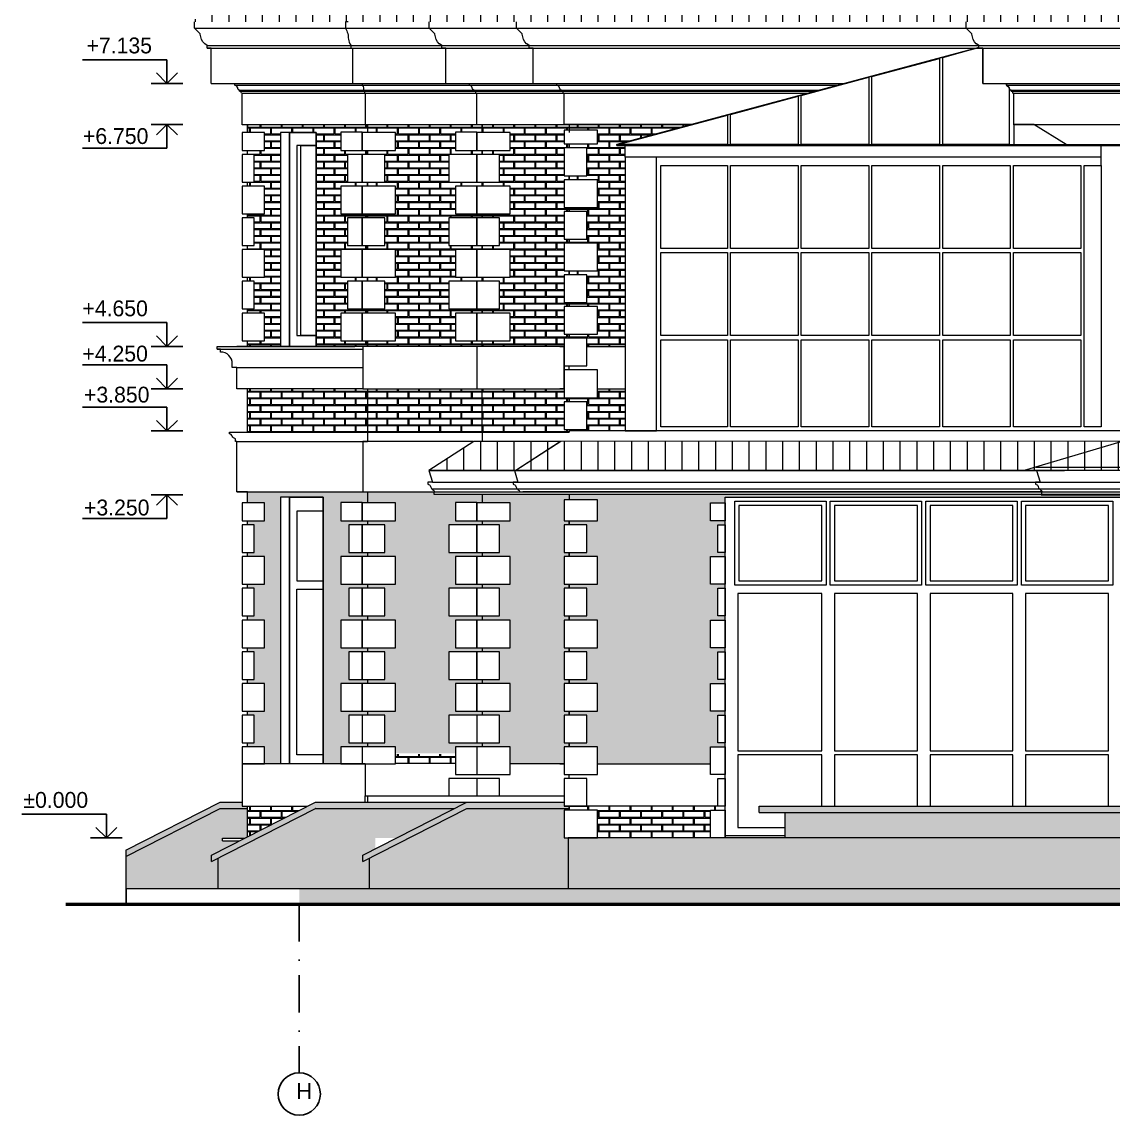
# Model space of a CAD drawing. Header units: millimetres. Extents: x 1177761 to 1329492, y 746793 to 827002.
# Drawn here: x 1300584 to 1310908, y 809106 to 819448 of the extents above; entities that cross this region are included whole.
import ezdxf

# ---------------------------------------------------------------- set-up
doc = ezdxf.new("R2010")
doc.units = ezdxf.units.MM
doc.linetypes.add('Tengelyvonal', pattern=[670.278, 352.778, -176.389, 0, -141.111])
for name, color, linetype in [('axis', 40, 'Continuous'), ('mark', 4, 'Continuous'), ('text', 7, 'Continuous')]:
    doc.layers.add(name, color=color, linetype=linetype)
doc.layers.add('wall', color=5, linetype='Continuous', lineweight=30)
doc.styles.add('GENERATED_STYLE_1', font='')
doc.styles.add('PStudio', font='pstudio.shx')
doc.styles.get('GENERATED_STYLE_1').set_extended_font_data('Arial Кириллический')
pattern_1 = [(0, (-298353.43, 1431884.34), (100, 64), [192.5, -7.5]), (0, (-298453.43, 1431891.84), (100, 64), [192.5, -7.5]), (90, (-298353.43, 1431884.34), (-100, 64), [-71.5, 56.5]), (90, (-298360.93, 1431884.34), (-100, 64), [-71.5, 56.5])]

# ---------------------------------------------------------------- blocks, each defined once
blk = doc.blocks.new('H LEVEL4')
at = {"color": 0, "linetype": 'ByBlock'}
for p, q in [((16, 4.5), (0, 4.5)), ((0, 0), (0, 4.5)), ((3, 0), (-3, 0)), ((-2, 2), (0, 0)), ((0, 0), (2, 2))]:
    blk.add_line(p, q, dxfattribs=at)
at = {"color": 0, "linetype": 'ByBlock', "style": 'PStudio'}
blk.add_attdef('OTM', (3.4, 5.7), '', height=2, dxfattribs=at)
blk = doc.blocks.new('H LEVEL2')
at = {"color": 0, "linetype": 'ByBlock'}
for p, q in [((3, 0), (-3, 0)), ((-2, -2), (0, 0)), ((0, 0), (2, -2)), ((0, 0), (0, -4.5)), ((16, -4.5), (0, -4.5))]:
    blk.add_line(p, q, dxfattribs=at)
at = {"color": 0, "linetype": 'ByBlock', "style": 'PStudio'}
blk.add_attdef('OTM', (3.4, -3.7), '', height=2, dxfattribs=at)

msp = doc.modelspace()

# ---------------------------------------------------------------- hatches: boundary and pattern name
at = {"layer": 'wall', "lineweight": 20, "ltscale": 50}
h = msp.add_hatch(dxfattribs=at)
h.set_pattern_fill('ANSI31', color=250, scale=50, angle=45, style=0)
h.paths.add_polyline_path([(1304433, 815203), (1304851, 815478), (1311000, 815481), (1311849, 815734), (1313950, 816132), (1316776, 816128), (1317304, 815978), (1317682, 815978), (1317682, 815871), (1317818, 815832), (1317997, 815832), (1317997, 815978), (1317998, 815978), (1319918, 815236), (1320004, 815203)])
h.paths.add_polyline_path([(1322480, 819448), (1319695, 822208), (1319528, 822780), (1315058, 822780), (1313815, 824023), (1310847, 824257), (1309649, 824151), (1309649, 823776), (1308566, 822693), (1308566, 824057), (1308170, 824022), (1307152, 823008), (1303665, 823008), (1303665, 821696), (1304958, 821696), (1302196, 819448)])
h.paths.add_polyline_path([(1313407, 821880), (1314007, 821880), (1314007, 820830), (1313407, 820830)], flags=16)
h.paths.add_polyline_path([(1312898, 820830), (1312298, 820830), (1312298, 821880), (1312898, 821880)], flags=16)
h.paths.add_polyline_path([(1318678, 821880), (1319278, 821880), (1319278, 820830), (1318678, 820830)], flags=16)
h.paths.add_polyline_path([(1318169, 820830), (1317569, 820830), (1317569, 821880), (1318169, 821880)], flags=16)
h.paths.add_polyline_path([(1305074, 821726), (1305084, 821726), (1305084, 821696), (1306744, 821696), (1305312, 820265), (1305289, 820265), (1305272, 820333), (1305220, 820357), (1305220, 820373), (1305200, 820373), (1305200, 820390), (1305359, 820390), (1305359, 821395), (1305272, 821465), (1305238, 821460), (1305209, 821494), (1305134, 821586), (1305074, 821626)], flags=16)
at = {"layer": 'wall', "lineweight": 20, "ltscale": 2}
h = msp.add_hatch(dxfattribs=at)
h.set_pattern_fill('AR18', color=251, scale=20, style=0)
h.set_pattern_definition(pattern_1)
h.paths.add_polyline_path([(1305713, 817355), (1305763, 817355), (1305763, 817393), (1305713, 817393), (1305713, 817655), (1305763, 817655), (1305763, 817693), (1305713, 817693), (1305713, 817955), (1305763, 817955), (1305763, 817993), (1305713, 817993), (1305713, 818255), (1305763, 818255), (1305763, 818293), (1305713, 818293), (1305713, 818424), (1305763, 818424), (1305763, 818478), (1304937, 818478), (1304937, 818403), (1305203, 818403), (1305203, 818232), (1304937, 818232), (1304937, 818194), (1305103, 818194), (1305103, 817932), (1304937, 817932), (1304937, 817894), (1305203, 817894), (1305203, 817632), (1304937, 817632), (1304937, 817594), (1305103, 817594), (1305103, 817332), (1304937, 817332), (1304937, 817294), (1305203, 817294), (1305203, 817032), (1304937, 817032), (1304937, 816994), (1305103, 816994), (1305103, 816732), (1304937, 816732), (1304937, 816694), (1305203, 816694), (1305203, 816432), (1304937, 816432), (1304937, 816378), (1305713, 816378), (1305713, 816455), (1305763, 816455), (1305763, 816493), (1305713, 816493), (1305713, 816755), (1305763, 816755), (1305763, 816793), (1305713, 816793), (1305713, 817055), (1305763, 817055), (1305763, 817093), (1305713, 817093)])
h.paths.add_polyline_path([(1304686, 817294), (1304887, 817294), (1304937, 817294), (1304937, 817332), (1304887, 817332), (1304623, 817332), (1304623, 817594), (1304887, 817594), (1304937, 817594), (1304937, 817632), (1304887, 817632), (1304686, 817632), (1304686, 817894), (1304887, 817894), (1304937, 817894), (1304937, 817932), (1304887, 817932), (1304623, 817932), (1304623, 818194), (1304887, 818194), (1304937, 818194), (1304937, 818232), (1304887, 818232), (1304686, 818232), (1304686, 818405), (1304887, 818405), (1304887, 818403), (1304937, 818403), (1304937, 818478), (1303853, 818478), (1303853, 818428), (1303853, 818403), (1304118, 818403), (1304118, 818232), (1303853, 818232), (1303853, 818194), (1304018, 818194), (1304018, 817932), (1303853, 817932), (1303853, 817894), (1304118, 817894), (1304118, 817632), (1303853, 817632), (1303853, 817594), (1304018, 817594), (1304018, 817332), (1303853, 817332), (1303853, 817294), (1304118, 817294), (1304118, 817032), (1303853, 817032), (1303853, 816994), (1304018, 816994), (1304018, 816732), (1303853, 816732), (1303853, 816694), (1304118, 816694), (1304118, 816432), (1303853, 816432), (1303853, 816378), (1304887, 816378), (1304937, 816378), (1304937, 816432), (1304887, 816432), (1304686, 816432), (1304686, 816694), (1304887, 816694), (1304937, 816694), (1304937, 816732), (1304887, 816732), (1304623, 816732), (1304623, 816994), (1304887, 816994), (1304937, 816994), (1304937, 817032), (1304887, 817032), (1304686, 817032)])
h.paths.add_polyline_path([(1303602, 817294), (1303803, 817294), (1303853, 817294), (1303853, 817332), (1303803, 817332), (1303665, 817332), (1303665, 817594), (1303803, 817594), (1303853, 817594), (1303853, 817632), (1303803, 817632), (1303602, 817632), (1303602, 817894), (1303803, 817894), (1303853, 817894), (1303853, 817932), (1303803, 817932), (1303665, 817932), (1303665, 818194), (1303803, 818194), (1303853, 818194), (1303853, 818232), (1303803, 818232), (1303602, 818232), (1303602, 818405), (1303803, 818405), (1303803, 818403), (1303853, 818403), (1303853, 818478), (1303832, 818478), (1302718, 818478), (1302718, 818403), (1302881, 818403), (1302881, 818232), (1302718, 818232), (1302718, 818194), (1302781, 818194), (1302781, 817932), (1302718, 817932), (1302718, 817894), (1302881, 817894), (1302881, 817632), (1302718, 817632), (1302718, 817594), (1302781, 817594), (1302781, 817332), (1302718, 817332), (1302718, 817294), (1302881, 817294), (1302881, 817032), (1302718, 817032), (1302718, 816994), (1302781, 816994), (1302781, 816732), (1302718, 816732), (1302718, 816694), (1302881, 816694), (1302881, 816432), (1302718, 816432), (1302718, 816378), (1303032, 816378), (1303032, 818403), (1303369, 818403), (1303369, 816378), (1303734, 816378), (1303811, 816378), (1303853, 816378), (1303853, 816432), (1303803, 816432), (1303602, 816432), (1303602, 816694), (1303803, 816694), (1303853, 816694), (1303853, 816732), (1303803, 816732), (1303665, 816732), (1303665, 816994), (1303803, 816994), (1303853, 816994), (1303853, 817032), (1303803, 817032), (1303602, 817032)])
h.paths.add_polyline_path([(1303853, 815978), (1303811, 815978), (1302718, 815978), (1302718, 815568), (1303853, 815568), (1303853, 815578)])
h.paths.add_polyline_path([(1304937, 815978), (1304887, 815978), (1303853, 815978), (1303853, 815578), (1303853, 815568), (1304937, 815568), (1304937, 815578)])
h = msp.add_hatch(dxfattribs=at)
h.set_pattern_fill('AR18', color=251, scale=20, style=0)
h.set_pattern_definition(pattern_1)
h.paths.add_polyline_path([(1306290, 818169), (1306290, 818279), (1306213, 818279), (1306213, 818288), (1306213, 818288), (1306921, 818478), (1305763, 818478), (1305763, 818424), (1306029, 818424), (1306029, 818293), (1305763, 818293), (1305763, 818255), (1305929, 818255), (1305929, 817993), (1305763, 817993), (1305763, 817955), (1306029, 817955), (1306029, 817693), (1305763, 817693), (1305763, 817655), (1305929, 817655), (1305929, 817393), (1305763, 817393), (1305763, 817355), (1306029, 817355), (1306029, 817093), (1305763, 817093), (1305763, 817055), (1305929, 817055), (1305929, 816793), (1305763, 816793), (1305763, 816755), (1306029, 816755), (1306029, 816493), (1305763, 816493), (1305763, 816455), (1305929, 816455), (1305929, 816378), (1306290, 816378)])
h = msp.add_hatch(dxfattribs=at)
h.set_pattern_fill('AR18', color=251, scale=20, style=0)
h.set_pattern_definition(pattern_1)
h.paths.add_polyline_path([(1305713, 815978), (1305713, 815978), (1305674, 815978), (1304937, 815978), (1304937, 815578), (1304937, 815568), (1305763, 815568), (1305763, 815593), (1305713, 815593), (1305713, 815855), (1305763, 815855), (1305763, 815893), (1305713, 815893)])
h = msp.add_hatch(dxfattribs=at)
h.set_pattern_fill('AR18', color=251, scale=20, style=0)
h.set_pattern_definition(pattern_1)
h.paths.add_polyline_path([(1306290, 815978), (1306029, 815978), (1306029, 815893), (1305763, 815893), (1305763, 815855), (1305929, 815855), (1305929, 815593), (1305763, 815593), (1305763, 815578), (1306290, 815578)])
h = msp.add_hatch(dxfattribs=at)
h.set_pattern_fill('AR18', color=251, scale=20, style=0)
h.set_pattern_definition(pattern_1)
h.paths.add_polyline_path([(1304686, 813190), (1304887, 813190), (1304937, 813190), (1304937, 813228), (1304887, 813228), (1304623, 813228), (1304623, 813490), (1304887, 813490), (1304937, 813490), (1304937, 813528), (1304887, 813528), (1304686, 813528), (1304686, 813790), (1304887, 813790), (1304937, 813790), (1304937, 813828), (1304887, 813828), (1304623, 813828), (1304623, 814090), (1304887, 814090), (1304937, 814090), (1304937, 814128), (1304887, 814128), (1304686, 814128), (1304686, 814390), (1304887, 814390), (1304937, 814390), (1304937, 814428), (1304887, 814428), (1304623, 814428), (1304623, 814690), (1304887, 814690), (1304937, 814690), (1304937, 814728), (1304887, 814728), (1304686, 814728), (1304686, 814901), (1304887, 814901), (1304887, 814899), (1304937, 814899), (1304937, 814978), (1304486, 814978), (1304486, 815003), (1303853, 815003), (1303853, 814899), (1304118, 814899), (1304118, 814728), (1303853, 814728), (1303853, 814690), (1304018, 814690), (1304018, 814428), (1303853, 814428), (1303853, 814390), (1304118, 814390), (1304118, 814128), (1303853, 814128), (1303853, 814090), (1304018, 814090), (1304018, 813828), (1303853, 813828), (1303853, 813790), (1304118, 813790), (1304118, 813528), (1303853, 813528), (1303853, 813490), (1304018, 813490), (1304018, 813228), (1303853, 813228), (1303853, 813190), (1304118, 813190), (1304118, 812928), (1303853, 812928), (1303853, 812890), (1304018, 812890), (1304018, 812628), (1303853, 812628), (1303853, 812590), (1304118, 812590), (1304118, 812528), (1304686, 812528), (1304686, 812590), (1304887, 812590), (1304937, 812590), (1304937, 812628), (1304887, 812628), (1304623, 812628), (1304623, 812890), (1304887, 812890), (1304937, 812890), (1304937, 812928), (1304887, 812928), (1304686, 812928)])
h.paths.add_polyline_path([(1303032, 814953), (1303435, 814953), (1303435, 812428), (1303602, 812428), (1303602, 812590), (1303803, 812590), (1303853, 812590), (1303853, 812628), (1303803, 812628), (1303677, 812628), (1303677, 812890), (1303803, 812890), (1303853, 812890), (1303853, 812928), (1303803, 812928), (1303602, 812928), (1303602, 813190), (1303803, 813190), (1303853, 813190), (1303853, 813228), (1303803, 813228), (1303677, 813228), (1303677, 813490), (1303803, 813490), (1303853, 813490), (1303853, 813528), (1303803, 813528), (1303602, 813528), (1303602, 813790), (1303803, 813790), (1303853, 813790), (1303853, 813828), (1303803, 813828), (1303677, 813828), (1303677, 814090), (1303803, 814090), (1303853, 814090), (1303853, 814128), (1303803, 814128), (1303602, 814128), (1303602, 814390), (1303803, 814390), (1303853, 814390), (1303853, 814428), (1303803, 814428), (1303677, 814428), (1303677, 814690), (1303803, 814690), (1303853, 814690), (1303853, 814728), (1303803, 814728), (1303602, 814728), (1303602, 814901), (1303803, 814901), (1303803, 814899), (1303853, 814899), (1303853, 815003), (1303811, 815003), (1302718, 815003), (1302718, 814928), (1302718, 814899), (1302881, 814899), (1302881, 814728), (1302718, 814728), (1302718, 814690), (1302781, 814690), (1302781, 814428), (1302718, 814428), (1302718, 814390), (1302881, 814390), (1302881, 814128), (1302718, 814128), (1302718, 814090), (1302781, 814090), (1302781, 813828), (1302718, 813828), (1302718, 813790), (1302881, 813790), (1302881, 813528), (1302718, 813528), (1302718, 813490), (1302781, 813490), (1302781, 813228), (1302718, 813228), (1302718, 813190), (1302881, 813190), (1302881, 812928), (1302718, 812928), (1302718, 812890), (1302781, 812890), (1302781, 812628), (1302718, 812628), (1302718, 812590), (1302881, 812590), (1302881, 812428), (1303032, 812428)])
h.paths.add_polyline_path([(1305713, 813490), (1305763, 813490), (1305763, 813528), (1305713, 813528), (1305713, 813790), (1305763, 813790), (1305763, 813828), (1305713, 813828), (1305713, 814090), (1305763, 814090), (1305763, 814128), (1305713, 814128), (1305713, 814390), (1305763, 814390), (1305763, 814428), (1305713, 814428), (1305713, 814690), (1305763, 814690), (1305763, 814728), (1305713, 814728), (1305713, 814927), (1305763, 814927), (1305763, 814978), (1304937, 814978), (1304937, 814899), (1305203, 814899), (1305203, 814728), (1304937, 814728), (1304937, 814690), (1305103, 814690), (1305103, 814428), (1304937, 814428), (1304937, 814390), (1305203, 814390), (1305203, 814128), (1304937, 814128), (1304937, 814090), (1305103, 814090), (1305103, 813828), (1304937, 813828), (1304937, 813790), (1305203, 813790), (1305203, 813528), (1304937, 813528), (1304937, 813490), (1305103, 813490), (1305103, 813228), (1304937, 813228), (1304937, 813190), (1305203, 813190), (1305203, 812928), (1304937, 812928), (1304937, 812890), (1305103, 812890), (1305103, 812628), (1304937, 812628), (1304937, 812590), (1305203, 812590), (1305203, 812428), (1305713, 812428), (1305713, 812590), (1305763, 812590), (1305763, 812628), (1305713, 812628), (1305713, 812890), (1305763, 812890), (1305763, 812928), (1305713, 812928), (1305713, 813190), (1305763, 813190), (1305763, 813228), (1305713, 813228)])
h.paths.add_polyline_path([(1307168, 813490), (1307238, 813490), (1307238, 813528), (1307098, 813528), (1307098, 813790), (1307238, 813790), (1307238, 813828), (1307168, 813828), (1307168, 814090), (1307238, 814090), (1307238, 814128), (1307098, 814128), (1307098, 814390), (1307238, 814390), (1307238, 814428), (1307168, 814428), (1307168, 814690), (1307238, 814690), (1307238, 814728), (1307098, 814728), (1307098, 814899), (1307238, 814899), (1307238, 814953), (1313158, 814953), (1313158, 814975), (1313067, 814975), (1313067, 814978), (1310234, 814978), (1305763, 814978), (1305763, 814927), (1306029, 814927), (1306029, 814728), (1305763, 814728), (1305763, 814690), (1305929, 814690), (1305929, 814428), (1305763, 814428), (1305763, 814390), (1306029, 814390), (1306029, 814128), (1305763, 814128), (1305763, 814090), (1305929, 814090), (1305929, 813828), (1305763, 813828), (1305763, 813790), (1306029, 813790), (1306029, 813528), (1305763, 813528), (1305763, 813490), (1305929, 813490), (1305929, 813228), (1305763, 813228), (1305763, 813190), (1306029, 813190), (1306029, 812928), (1305763, 812928), (1305763, 812890), (1305929, 812890), (1305929, 812628), (1305763, 812628), (1305763, 812590), (1306029, 812590), (1306029, 812428), (1307098, 812428), (1307098, 812590), (1307238, 812590), (1307238, 812628), (1307168, 812628), (1307168, 812890), (1307238, 812890), (1307238, 812928), (1307098, 812928), (1307098, 813190), (1307238, 813190), (1307238, 813228), (1307168, 813228)])
h = msp.add_hatch(dxfattribs=at)
h.set_pattern_fill('AR18', color=251, scale=20, style=0)
h.set_pattern_definition(pattern_1)
h.paths.add_polyline_path([(1304686, 812522), (1304118, 812522), (1304118, 812431), (1304686, 812431)])
at = {"layer": 'wall', "lineweight": 20, "ltscale": 50}
h = msp.add_hatch(dxfattribs=at)
h.set_pattern_fill('AR-SAND', color=250, scale=5, style=0)
h.paths.add_polyline_path([(1312628, 811728), (1309928, 811728), (1309928, 811250), (1312628, 811250)])
h.paths.add_polyline_path([(1312628, 811250), (1309928, 811250), (1309928, 811100), (1312628, 811100)])
h.paths.add_polyline_path([(1309928, 811250), (1306228, 811250), (1306228, 811100), (1309928, 811100)])
h.paths.add_polyline_path([(1309928, 811728), (1306228, 811728), (1306228, 811250), (1309928, 811250)])
h.paths.add_polyline_path([(1306228, 811728), (1305753, 811728), (1305753, 811250), (1306228, 811250)])
h.paths.add_polyline_path([(1306228, 811250), (1305428, 811250), (1305428, 811100), (1306228, 811100)])
h.paths.add_polyline_path([(1305753, 811728), (1305428, 811728), (1305428, 811250), (1305753, 811250)])
h.paths.add_polyline_path([(1305713, 811990), (1305763, 811990), (1305763, 812008), (1305428, 812008), (1305428, 811728), (1305713, 811728)])
h.paths.add_polyline_path([(1305428, 812008), (1304792, 812008), (1304243, 811728), (1305428, 811728)])
h.paths.add_polyline_path([(1305428, 811728), (1304243, 811728), (1303928, 811567), (1303928, 811250), (1305428, 811250)])
h.paths.add_polyline_path([(1305428, 811250), (1303928, 811250), (1303928, 811100), (1305428, 811100)])
h.paths.add_polyline_path([(1303928, 811250), (1303208, 811250), (1303208, 811100), (1303928, 811100)])
h.paths.add_polyline_path([(1303870, 811538), (1303810, 811507), (1303810, 811567), (1303928, 811627), (1303928, 811728), (1303208, 811728), (1303208, 811250), (1303870, 811250)])
h.paths.add_polyline_path([(1303928, 811567), (1303870, 811538), (1303870, 811250), (1303928, 811250)], flags=17)
h.paths.add_polyline_path([(1304243, 811728), (1304125, 811728), (1303928, 811627), (1303928, 811567)])
h.paths.add_polyline_path([(1303928, 811627), (1303810, 811567), (1303810, 811507), (1303928, 811567)], flags=17)
h.paths.add_polyline_path([(1304792, 812008), (1305763, 812008), (1305763, 812028), (1305713, 812028), (1305713, 812068), (1304792, 812068), (1304125, 811728), (1304243, 811728)])
h.paths.add_polyline_path([(1304675, 812008), (1303928, 812008), (1303928, 811728), (1304125, 811728)])
h.paths.add_polyline_path([(1304792, 812068), (1303360, 812068), (1303208, 811990), (1303208, 811930), (1303360, 812008), (1304675, 812008)])
h.paths.add_polyline_path([(1303928, 812008), (1303360, 812008), (1303208, 811930), (1303208, 811728), (1303928, 811728)])
h.paths.add_polyline_path([(1303208, 811930), (1302811, 811728), (1303208, 811728)], flags=17)
h.paths.add_polyline_path([(1303208, 811930), (1303208, 811990), (1302693, 811728), (1302811, 811728)])
h.paths.add_polyline_path([(1303208, 811728), (1302811, 811728), (1302438, 811538), (1302438, 811250), (1303208, 811250)])
h.paths.add_polyline_path([(1302811, 811728), (1302693, 811728), (1302378, 811567), (1302378, 811507)])
h.paths.add_polyline_path([(1302718, 812008), (1302459, 812008), (1301910, 811728), (1302693, 811728), (1302718, 811740)], flags=16)
h.paths.add_polyline_path([(1302378, 811567), (1302643, 811702), (1302483, 811702), (1302483, 811728), (1301910, 811728), (1301569, 811554), (1301569, 811250), (1301575, 811250), (1302438, 811250), (1302438, 811538), (1302378, 811507)])
h.paths.add_polyline_path([(1301910, 811728), (1301792, 811728), (1301569, 811614), (1301569, 811554)], flags=17)
h.paths.add_polyline_path([(1302459, 812008), (1302718, 812008), (1302718, 812028), (1302668, 812028), (1302668, 812068), (1302459, 812068), (1301792, 811728), (1301910, 811728)])
h.paths.add_polyline_path([(1313173, 811968), (1312628, 811968), (1312628, 811728), (1313173, 811728)])
h.paths.add_polyline_path([(1312628, 811968), (1309928, 811968), (1309928, 811728), (1312628, 811728)])
h.paths.add_polyline_path([(1309928, 811968), (1307806, 811968), (1307806, 811728), (1309928, 811728)])
h.paths.add_polyline_path([(1309928, 812028), (1307558, 812028), (1307558, 811968), (1309928, 811968)])
h.paths.add_polyline_path([(1312628, 812028), (1309928, 812028), (1309928, 811968), (1312628, 811968)])
h.paths.add_polyline_path([(1313173, 812028), (1312628, 812028), (1312628, 811968), (1313173, 811968)])
at = {"layer": 'wall', "lineweight": 20, "ltscale": 2}
h = msp.add_hatch(dxfattribs=at)
h.set_pattern_fill('AR18', color=251, scale=20, style=0)
h.set_pattern_definition(pattern_1)
h.paths.add_polyline_path([(1307098, 811990), (1307238, 811990), (1307238, 812028), (1307168, 812028), (1306228, 812028), (1306228, 811728), (1307098, 811728)])
h.paths.add_polyline_path([(1306228, 812028), (1305763, 812028), (1305763, 811990), (1306029, 811990), (1306029, 811728), (1306228, 811728)])
h.paths.add_polyline_path([(1303208, 811990), (1303208, 812028), (1302718, 812028), (1302718, 811740)])

# ---------------------------------------------------------------- linework, layer by layer
at = {"layer": 'axis', "linetype": 'Tengelyvonal'}
msp.add_line((1303208, 811100), (1303208, 809506), dxfattribs=at)
at = {"layer": 'axis', "color": 3, "linetype": 'Continuous'}
msp.add_circle((1303208, 809306), 200, dxfattribs=at)
at = {"layer": 'wall', "color": 250, "lineweight": 20, "ltscale": 50}
for p, q in [((1302217, 819388), (1302217, 819448)), ((1304437, 819388), (1304437, 819448)), ((1305263, 819388), (1305263, 819448)), ((1309517, 819388), (1309517, 819448)), ((1302218, 819388), (1302217, 819388)), ((1302218, 819388), (1302218, 819387)), ((1302218, 819388), (1302218, 819388)), ((1302271, 819334), (1302218, 819387)), ((1302271, 819333), (1302270, 819335)), ((1302277, 819307), (1302271, 819333)), ((1302283, 819281), (1302277, 819307)), ((1304438, 819388), (1304437, 819387)), ((1304438, 819388), (1304437, 819388)), ((1304438, 819388), (1304437, 819388)), ((1304491, 819334), (1304437, 819387)), ((1304490, 819333), (1304489, 819335)), ((1304496, 819307), (1304490, 819333)), ((1304502, 819281), (1304496, 819307)), ((1305264, 819388), (1305263, 819387)), ((1305264, 819388), (1305263, 819388)), ((1305264, 819388), (1305263, 819388)), ((1305317, 819334), (1305263, 819387)), ((1305316, 819333), (1305315, 819335)), ((1305322, 819307), (1305316, 819333)), ((1305328, 819281), (1305322, 819307)), ((1309518, 819388), (1309517, 819387)), ((1309518, 819388), (1309517, 819388)), ((1309518, 819388), (1309517, 819388)), ((1309571, 819334), (1309517, 819387)), ((1309570, 819333), (1309569, 819335)), ((1309576, 819307), (1309570, 819333)), ((1309582, 819281), (1309576, 819307)), ((1302295, 819258), (1302283, 819281)), ((1302314, 819239), (1302295, 819258)), ((1302337, 819225), (1302314, 819239)), ((1302336, 819225), (1302314, 819239)), ((1302337, 819225), (1302336, 819225)), ((1302337, 819198), (1302337, 819225)), ((1302375, 819198), (1302337, 819198)), ((1302337, 819198), (1302337, 819198)), ((1302375, 818865), (1302375, 819198)), ((1302375, 819198), (1302375, 819198)), ((1304515, 819258), (1304502, 819281)), ((1304533, 819239), (1304515, 819258)), ((1304556, 819225), (1304533, 819239)), ((1304556, 819225), (1304534, 819239)), ((1304556, 819198), (1304556, 819225)), ((1304556, 819225), (1304556, 819225)), ((1304595, 819198), (1304557, 819198)), ((1304557, 819198), (1304557, 819198)), ((1304595, 818865), (1304595, 819198)), ((1304595, 819198), (1304595, 819198)), ((1305341, 819258), (1305328, 819281)), ((1305359, 819239), (1305341, 819258)), ((1305382, 819225), (1305359, 819239)), ((1305382, 819225), (1305360, 819239)), ((1305382, 819198), (1305382, 819225)), ((1305382, 819225), (1305382, 819225)), ((1305421, 819198), (1305383, 819198)), ((1305383, 819198), (1305383, 819198)), ((1305421, 818865), (1305421, 819198)), ((1305421, 819198), (1305421, 819198)), ((1309595, 819258), (1309582, 819281)), ((1309613, 819239), (1309595, 819258)), ((1309636, 819225), (1309613, 819239)), ((1309636, 819225), (1309614, 819239)), ((1309636, 819198), (1309636, 819225)), ((1309636, 819225), (1309636, 819225)), ((1309675, 819198), (1309637, 819198)), ((1309637, 819198), (1309637, 819198)), ((1309675, 818865), (1309675, 819198)), ((1309675, 819198), (1309675, 819198)), ((1302598, 818848), (1302598, 818865)), ((1302607, 818845), (1302598, 818848)), ((1302615, 818840), (1302607, 818845)), ((1302621, 818833), (1302615, 818840)), ((1302626, 818825), (1302621, 818833)), ((1302628, 818816), (1302626, 818825)), ((1302630, 818812), (1302628, 818816)), ((1302632, 818808), (1302630, 818812)), ((1302635, 818805), (1302632, 818808)), ((1302639, 818802), (1302635, 818805)), ((1302643, 818801), (1302639, 818802)), ((1302643, 818792), (1302643, 818801)), ((1302648, 818792), (1302643, 818792)), ((1302652, 818790), (1302648, 818792)), ((1302656, 818787), (1302652, 818790)), ((1302658, 818784), (1302656, 818787)), ((1302660, 818780), (1302658, 818784)), ((1302661, 818775), (1302660, 818780)), ((1302661, 818775), (1302661, 818775)), ((1302668, 818475), (1302668, 818775)), ((1304818, 818848), (1304818, 818865)), ((1304827, 818845), (1304818, 818848)), ((1304835, 818840), (1304827, 818845)), ((1304841, 818833), (1304835, 818840)), ((1304845, 818825), (1304841, 818833)), ((1304848, 818816), (1304845, 818825)), ((1304849, 818812), (1304848, 818816)), ((1304851, 818808), (1304849, 818812)), ((1304855, 818805), (1304851, 818808)), ((1304859, 818802), (1304855, 818805)), ((1304863, 818801), (1304859, 818802)), ((1304863, 818792), (1304863, 818801)), ((1304867, 818792), (1304863, 818792)), ((1304872, 818790), (1304867, 818792)), ((1304875, 818787), (1304872, 818790)), ((1304878, 818784), (1304875, 818787)), ((1304880, 818780), (1304878, 818784)), ((1304880, 818775), (1304880, 818780)), ((1304880, 818775), (1304880, 818775)), ((1304887, 818475), (1304887, 818775)), ((1305644, 818848), (1305644, 818865)), ((1305653, 818845), (1305644, 818848)), ((1305660, 818840), (1305653, 818845)), ((1305667, 818833), (1305660, 818840)), ((1305671, 818825), (1305667, 818833)), ((1305674, 818816), (1305671, 818825)), ((1305675, 818812), (1305674, 818816)), ((1305677, 818808), (1305675, 818812)), ((1305681, 818805), (1305677, 818808)), ((1305684, 818802), (1305681, 818805)), ((1305689, 818801), (1305684, 818802)), ((1305689, 818792), (1305689, 818801)), ((1305693, 818792), (1305689, 818792)), ((1305697, 818790), (1305693, 818792)), ((1305701, 818787), (1305697, 818790)), ((1305704, 818784), (1305701, 818787)), ((1305706, 818780), (1305704, 818784)), ((1305706, 818775), (1305706, 818780)), ((1305706, 818775), (1305706, 818775)), ((1305713, 818475), (1305713, 818775)), ((1309898, 818848), (1309898, 818865)), ((1309907, 818845), (1309898, 818848)), ((1309914, 818840), (1309907, 818845)), ((1309921, 818833), (1309914, 818840)), ((1309925, 818825), (1309921, 818833)), ((1309928, 818816), (1309925, 818825)), ((1309929, 818812), (1309928, 818816)), ((1309931, 818808), (1309929, 818812)), ((1309935, 818805), (1309931, 818808)), ((1309938, 818802), (1309935, 818805)), ((1309943, 818801), (1309938, 818802)), ((1309943, 818792), (1309943, 818801)), ((1309947, 818792), (1309943, 818792)), ((1309951, 818790), (1309947, 818792)), ((1309955, 818787), (1309951, 818790)), ((1309958, 818784), (1309955, 818787)), ((1309960, 818780), (1309958, 818784)), ((1309960, 818775), (1309960, 818780)), ((1309960, 818775), (1309960, 818775)), ((1309967, 818475), (1309967, 818775)), ((1302618, 816178), (1303811, 816178)), ((1303811, 815978), (1302718, 815978)), ((1302612, 815480), (1303853, 815480)), ((1304468, 815093), (1319885, 815093)), ((1319874, 815029), (1304468, 815029)), ((1321939, 815029), (1305276, 815029))]:
    msp.add_line(p, q, dxfattribs=at)
at = {"layer": 'wall', "color": 250, "lineweight": 20}
for p, q in [((1302217, 819388), (1322486, 819388)), ((1302337, 819225), (1322367, 819225)), ((1302337, 819198), (1322367, 819198)), ((1306213, 818288), (1309636, 819205)), ((1309636, 819205), (1306213, 818288)), ((1302375, 818865), (1308365, 818865)), ((1302598, 818848), (1308300, 818848)), ((1302643, 818801), (1308126, 818801)), ((1302643, 818792), (1308094, 818792)), ((1302661, 818775), (1308029, 818775)), ((1309675, 818865), (1322328, 818865)), ((1309898, 818848), (1322105, 818848)), ((1309943, 818801), (1322060, 818801)), ((1309943, 818792), (1322060, 818792)), ((1309960, 818775), (1322042, 818775)), ((1309924, 818621), (1309924, 818288)), ((1302668, 818478), (1306921, 818478)), ((1302718, 818403), (1302718, 818478)), ((1302718, 818478), (1302718, 818403)), ((1303853, 818478), (1303853, 818403)), ((1303853, 818478), (1303853, 818403)), ((1304937, 818403), (1304937, 818478)), ((1304937, 818478), (1304937, 818403)), ((1306921, 818478), (1305713, 818478)), ((1305763, 818478), (1305763, 818424)), ((1305763, 818478), (1305763, 818403)), ((1309967, 818478), (1322036, 818478)), ((1310158, 818478), (1310885, 818478)), ((1310885, 818478), (1310921, 818478)), ((1303369, 818403), (1303032, 818403)), ((1303032, 818403), (1303032, 816378)), ((1303116, 818403), (1303116, 816378)), ((1303369, 816378), (1303369, 818403)), ((1303369, 818403), (1303369, 818403)), ((1305763, 818255), (1305763, 818293)), ((1305763, 818255), (1305763, 818293)), ((1305763, 818293), (1305763, 818255)), ((1306216, 818279), (1306213, 818288)), ((1306213, 818288), (1311063, 818288)), ((1306213, 818279), (1306213, 818288)), ((1306213, 818279), (1311063, 818279)), ((1306216, 818279), (1306218, 818279)), ((1302718, 818194), (1302718, 818232)), ((1303853, 818232), (1303853, 818194)), ((1303853, 818194), (1303853, 818232)), ((1303853, 818232), (1303853, 818194)), ((1304937, 818232), (1304937, 818194)), ((1304937, 818194), (1304937, 818232)), ((1305763, 817955), (1305763, 817993)), ((1305763, 817955), (1305763, 817993)), ((1305763, 817993), (1305763, 817955)), ((1302718, 817894), (1302718, 817932)), ((1303853, 817932), (1303853, 817894)), ((1303853, 817894), (1303853, 817932)), ((1303853, 817932), (1303853, 817894)), ((1304937, 817932), (1304937, 817894)), ((1304937, 817894), (1304937, 817932)), ((1305763, 817655), (1305763, 817693)), ((1305763, 817655), (1305763, 817693)), ((1305763, 817693), (1305763, 817655)), ((1302718, 817594), (1302718, 817632)), ((1303853, 817632), (1303853, 817594)), ((1303853, 817594), (1303853, 817632)), ((1303853, 817632), (1303853, 817594)), ((1304937, 817632), (1304937, 817594)), ((1304937, 817594), (1304937, 817632)), ((1302718, 817294), (1302718, 817332)), ((1303853, 817332), (1303853, 817294)), ((1303853, 817294), (1303853, 817332)), ((1303853, 817332), (1303853, 817294)), ((1304937, 817332), (1304937, 817294)), ((1304937, 817294), (1304937, 817332)), ((1305763, 817355), (1305763, 817393)), ((1305763, 817355), (1305763, 817393)), ((1305763, 817393), (1305763, 817355)), ((1302718, 816994), (1302718, 817032)), ((1303853, 817032), (1303853, 816994)), ((1303853, 816994), (1303853, 817032)), ((1303853, 817032), (1303853, 816994)), ((1304937, 817032), (1304937, 816994)), ((1304937, 816994), (1304937, 817032)), ((1305763, 817055), (1305763, 817093)), ((1305763, 817055), (1305763, 817093)), ((1305763, 817093), (1305763, 817055)), ((1302718, 816694), (1302718, 816732)), ((1303853, 816732), (1303853, 816694)), ((1303853, 816694), (1303853, 816732)), ((1303853, 816732), (1303853, 816694)), ((1304937, 816732), (1304937, 816694)), ((1304937, 816694), (1304937, 816732)), ((1305763, 816755), (1305763, 816793)), ((1305763, 816755), (1305763, 816793)), ((1305763, 816793), (1305763, 816755)), ((1302718, 816378), (1302718, 816432)), ((1303853, 816378), (1303853, 816432)), ((1303853, 816432), (1303853, 816378)), ((1304937, 816378), (1304937, 816432)), ((1305763, 816455), (1305763, 816493)), ((1305763, 816455), (1305763, 816493)), ((1305763, 816493), (1305763, 816455)), ((1303811, 816378), (1302618, 816378)), ((1302618, 816378), (1303367, 816378)), ((1303388, 816378), (1302618, 816378)), ((1304887, 816378), (1303811, 816378)), ((1303811, 816378), (1303811, 815978)), ((1305713, 816378), (1304887, 816378)), ((1304887, 816378), (1304887, 815978)), ((1305674, 816378), (1305713, 816378)), ((1305711, 816378), (1305713, 816378)), ((1305713, 816378), (1305713, 815978)), ((1305713, 815978), (1305713, 816378)), ((1305713, 816378), (1305713, 816378)), ((1305929, 816378), (1306290, 816378)), ((1305763, 816155), (1305763, 816193)), ((1305763, 816155), (1305763, 816178)), ((1303811, 815978), (1304887, 815978)), ((1303853, 815978), (1303853, 815578)), ((1304887, 815978), (1305713, 815978)), ((1304937, 815578), (1304937, 815978)), ((1305713, 815978), (1305674, 815978)), ((1305713, 815978), (1305713, 815978)), ((1305763, 815893), (1305763, 815855)), ((1305763, 815855), (1305763, 815893)), ((1305763, 815855), (1305763, 815893)), ((1306029, 815978), (1306290, 815978)), ((1311849, 815734), (1310066, 815203)), ((1303853, 815578), (1303853, 815478)), ((1304937, 815578), (1304937, 815578)), ((1304937, 815578), (1304937, 815480)), ((1305763, 815593), (1305763, 815568)), ((1311267, 815578), (1305763, 815578)), ((1304851, 815478), (1303811, 815478)), ((1303811, 815478), (1303811, 815003)), ((1304859, 815480), (1304435, 815203)), ((1304859, 815480), (1304857, 815480)), ((1305680, 815480), (1304859, 815480)), ((1305680, 815480), (1305256, 815203)), ((1305684, 815480), (1305258, 815203)), ((1311000, 815481), (1305684, 815480)), ((1304433, 815203), (1304435, 815203)), ((1304435, 815203), (1305256, 815203)), ((1305258, 815203), (1310447, 815203)), ((1310177, 815236), (1313018, 815236)), ((1302618, 815003), (1303811, 815003)), ((1302718, 814899), (1302718, 815003)), ((1303435, 814953), (1303032, 814953)), ((1303032, 814953), (1303032, 812428)), ((1303116, 814953), (1303116, 812428)), ((1303435, 812428), (1303435, 814953)), ((1303811, 815003), (1304937, 815003)), ((1303853, 815003), (1303853, 814899)), ((1304937, 814978), (1304937, 814899)), ((1305763, 814978), (1305763, 814927)), ((1307238, 811728), (1307238, 814953)), ((1307238, 814953), (1315479, 814953)), ((1310227, 814975), (1313018, 814975)), ((1302718, 814690), (1302718, 814728)), ((1303853, 814728), (1303853, 814690)), ((1303853, 814728), (1303853, 814690)), ((1303853, 814728), (1303853, 814690)), ((1304937, 814728), (1304937, 814690)), ((1304937, 814728), (1304937, 814690)), ((1305763, 814690), (1305763, 814728)), ((1305763, 814690), (1305763, 814728)), ((1305763, 814728), (1305763, 814690)), ((1302718, 814390), (1302718, 814428)), ((1303853, 814428), (1303853, 814390)), ((1303853, 814428), (1303853, 814390)), ((1303853, 814428), (1303853, 814390)), ((1304937, 814428), (1304937, 814390)), ((1304937, 814428), (1304937, 814390)), ((1305763, 814390), (1305763, 814428)), ((1305763, 814390), (1305763, 814428)), ((1305763, 814428), (1305763, 814390)), ((1302718, 814090), (1302718, 814128)), ((1303853, 814128), (1303853, 814090)), ((1303853, 814128), (1303853, 814090)), ((1303853, 814128), (1303853, 814090)), ((1304937, 814128), (1304937, 814090)), ((1304937, 814128), (1304937, 814090)), ((1305763, 814090), (1305763, 814128)), ((1305763, 814090), (1305763, 814128)), ((1305763, 814128), (1305763, 814090)), ((1302718, 813790), (1302718, 813828)), ((1303853, 813828), (1303853, 813790)), ((1303853, 813828), (1303853, 813790)), ((1303853, 813828), (1303853, 813790)), ((1304937, 813828), (1304937, 813790)), ((1304937, 813828), (1304937, 813790)), ((1305763, 813790), (1305763, 813828)), ((1305763, 813790), (1305763, 813828)), ((1305763, 813828), (1305763, 813790)), ((1302718, 813490), (1302718, 813528)), ((1303853, 813528), (1303853, 813490)), ((1303853, 813528), (1303853, 813490)), ((1303853, 813528), (1303853, 813490)), ((1304937, 813528), (1304937, 813490)), ((1304937, 813528), (1304937, 813490)), ((1305763, 813490), (1305763, 813528)), ((1305763, 813490), (1305763, 813528)), ((1305763, 813528), (1305763, 813490)), ((1302718, 813190), (1302718, 813228)), ((1303853, 813228), (1303853, 813190)), ((1303853, 813228), (1303853, 813190)), ((1303853, 813228), (1303853, 813190)), ((1304937, 813228), (1304937, 813190)), ((1304937, 813228), (1304937, 813190)), ((1305763, 813190), (1305763, 813228)), ((1305763, 813190), (1305763, 813228)), ((1305763, 813228), (1305763, 813190)), ((1302718, 812890), (1302718, 812928)), ((1303853, 812928), (1303853, 812890)), ((1303853, 812928), (1303853, 812890)), ((1303853, 812928), (1303853, 812890)), ((1304937, 812928), (1304937, 812890)), ((1304937, 812928), (1304937, 812890)), ((1305763, 812890), (1305763, 812928)), ((1305763, 812890), (1305763, 812928)), ((1305763, 812928), (1305763, 812890)), ((1302718, 812590), (1302718, 812628)), ((1303853, 812628), (1303853, 812590)), ((1303853, 812628), (1303853, 812590)), ((1303853, 812628), (1303853, 812590)), ((1304937, 812628), (1304937, 812590)), ((1304937, 812628), (1304937, 812590)), ((1305763, 812590), (1305763, 812628)), ((1305763, 812590), (1305763, 812628)), ((1305763, 812628), (1305763, 812590)), ((1305713, 812528), (1305713, 812528)), ((1303832, 812428), (1302668, 812428)), ((1302668, 812428), (1302668, 812028)), ((1302668, 812428), (1302668, 812428)), ((1302668, 812428), (1302718, 812428)), ((1302718, 812428), (1302718, 812430)), ((1302718, 812428), (1302718, 812428)), ((1303832, 812430), (1303832, 812128)), ((1304686, 812431), (1304118, 812431)), ((1305713, 812428), (1305203, 812428)), ((1305674, 812428), (1305713, 812428)), ((1305713, 812428), (1305713, 812428)), ((1306029, 812428), (1307098, 812428)), ((1305763, 812290), (1305763, 812328)), ((1305763, 811990), (1305763, 812028)), ((1305763, 811990), (1305763, 812028)), ((1305763, 812028), (1305763, 811990)), ((1305713, 811928), (1305713, 811928)), ((1305713, 811828), (1305713, 811828))]:
    msp.add_line(p, q, dxfattribs=at)
at = {"layer": 'wall', "color": 250, "lineweight": 20, "ltscale": 20}
msp.add_line((1310795, 818089), (1310795, 818288), dxfattribs=at)
at = {"layer": 'wall', "color": 250, "linetype": 'Continuous', "lineweight": 20}
for p, q in [((1301569, 811614), (1302460, 812068)), ((1302378, 811567), (1303361, 812068)), ((1302460, 812068), (1302668, 812068)), ((1302460, 812068), (1302460, 812068)), ((1302460, 812068), (1302460, 812068)), ((1303361, 812068), (1303361, 812068)), ((1303361, 812068), (1303361, 812068)), ((1303361, 812068), (1304792, 812068)), ((1303810, 811567), (1304793, 812068)), ((1303832, 812128), (1305713, 812128)), ((1303832, 812068), (1303832, 812128)), ((1303853, 812128), (1303853, 812068)), ((1304793, 812068), (1305713, 812068)), ((1301569, 811554), (1302460, 812008)), ((1302378, 811507), (1303361, 812008)), ((1302460, 812008), (1302459, 812008)), ((1302460, 812008), (1302718, 812008)), ((1302460, 812008), (1302460, 812008)), ((1302668, 812028), (1303282, 812028)), ((1302718, 811740), (1302718, 812028)), ((1303361, 812008), (1303360, 812008)), ((1303361, 812008), (1303361, 812008)), ((1303361, 812008), (1304675, 812008)), ((1303810, 811507), (1304793, 812008)), ((1304793, 812008), (1305762, 812008)), ((1307238, 812028), (1305713, 812028)), ((1305762, 812008), (1305763, 812008)), ((1305763, 812028), (1305763, 811990)), ((1307558, 812028), (1313173, 812028)), ((1307558, 811968), (1307558, 812028)), ((1307558, 811968), (1313173, 811968)), ((1307806, 811728), (1307806, 811968)), ((1302483, 811727), (1302692, 811727)), ((1302483, 811702), (1302483, 811727)), ((1302483, 811702), (1302643, 811702)), ((1313173, 811728), (1305753, 811728)), ((1305753, 811728), (1305753, 811250)), ((1301569, 811614), (1301569, 811554)), ((1301569, 811554), (1301569, 811250)), ((1302378, 811507), (1302378, 811567)), ((1302438, 811538), (1302438, 811250)), ((1303810, 811507), (1303810, 811567)), ((1303870, 811538), (1303870, 811250)), ((1301569, 811250), (1301571, 811250)), ((1301569, 811250), (1301569, 811100)), ((1301571, 811250), (1301575, 811250)), ((1301571, 811100), (1301571, 811250)), ((1301575, 811250), (1313066, 811250)), ((1301575, 811100), (1301575, 811250)), ((1301569, 811100), (1316483, 811100)), ((1301575, 811100), (1316482, 811100))]:
    msp.add_line(p, q, dxfattribs=at)
at = {"layer": 'wall', "color": 250, "lineweight": 20, "ltscale": 50}
for points in [[(1303670, 819448), (1303646, 819448), (1303646, 819390, 0.00044), (1303668, 819337, -0.004619), (1303673, 819284, 0.131725), (1303695, 819228), (1303695, 819198), (1303711, 819198), (1303711, 818865), (1303803, 818865), (1303803, 818848, -0.196618), (1303815, 818825, -0.000006), (1303816, 818812, 0.183605), (1303822, 818801), (1303822, 818792, -0.161133), (1303829, 818775), (1303832, 818775), (1303832, 818478), (1303853, 818478), (1303853, 818428)], [(1302718, 814928), (1302718, 815003), (1302618, 815003), (1302618, 815480), (1302606, 815480), (1302606, 815505, -0.271105), (1302581, 815519), (1302575, 815529, 0.249514), (1302548, 815551), (1302548, 815568), (1302718, 815568), (1302718, 815978), (1302618, 815978), (1302618, 816178), (1302575, 816178), (1302575, 816215, 0.414214), (1302464, 816325), (1302464, 816352), (1302433, 816352), (1302433, 816378), (1303734, 816378)]]:
    msp.add_lwpolyline(points, format="xyb", dxfattribs=at)
at = {"layer": 'wall', "color": 250, "lineweight": 20}
for points in [[(1309924, 818288), (1309295, 818288), (1309295, 819111), (1309609, 819198), (1309675, 819198), (1309675, 818865), (1309898, 818865), (1309898, 818848), (1309924, 818828), (1309924, 818288), (1309967, 818288), (1309967, 818288)], [(1310795, 818169), (1306290, 818169), (1306290, 818279), (1310795, 818279)], [(1303803, 812890), (1303677, 812890), (1303677, 812628), (1303803, 812628)], [(1304887, 812890), (1304623, 812890), (1304623, 812628), (1304887, 812628)], [(1302668, 812590), (1302668, 812430), (1302881, 812430), (1302881, 812590), (1302668, 812590)], [(1303803, 812590), (1303803, 812590), (1303602, 812590), (1303602, 812430), (1303803, 812430)], [(1303803, 812590), (1303803, 812430), (1304118, 812430), (1304118, 812590), (1303803, 812590)], [(1304887, 812590), (1304887, 812590), (1304686, 812590), (1304686, 812328), (1304887, 812328)], [(1304887, 812590), (1304887, 812328), (1305203, 812328), (1305203, 812590), (1304887, 812590)], [(1304887, 812290), (1304623, 812290), (1304623, 812128)], [(1305103, 812128), (1305103, 812290), (1304887, 812290), (1304887, 812128)]]:
    msp.add_lwpolyline(points, dxfattribs=at)
for points in [[(1308626, 818932), (1309265, 819103), (1309265, 818288), (1308626, 818288)], [(1307957, 818752), (1308596, 818924), (1308596, 818288), (1307957, 818288)], [(1307288, 818573), (1307927, 818744), (1307927, 818288), (1307288, 818288)], [(1307258, 818565), (1307258, 818288), (1306225, 818288)], [(1310156, 818478), (1309967, 818478), (1309967, 818478), (1309967, 818475), (1309967, 818475), (1309967, 818288), (1310464, 818288)], [(1302668, 818232), (1302881, 818232), (1302881, 818403), (1302668, 818403)], [(1303602, 818232), (1303803, 818232), (1303803, 818405), (1303602, 818405)], [(1303803, 818232), (1304118, 818232), (1304118, 818403), (1303803, 818403)], [(1304686, 818232), (1304887, 818232), (1304887, 818405), (1304686, 818405)], [(1304887, 818232), (1305203, 818232), (1305203, 818403), (1304887, 818403)], [(1305713, 818293), (1306029, 818293), (1306029, 818424), (1305713, 818424)], [(1305713, 817993), (1305929, 817993), (1305929, 818255), (1305713, 818255)], [(1302668, 817932), (1302781, 817932), (1302781, 818194), (1302668, 818194)], [(1303665, 817932), (1303803, 817932), (1303803, 818194), (1303665, 818194)], [(1303803, 817932), (1304018, 817932), (1304018, 818194), (1303803, 818194)], [(1304623, 817932), (1304887, 817932), (1304887, 818194), (1304623, 818194)], [(1304887, 817932), (1305103, 817932), (1305103, 818194), (1304887, 818194)], [(1306589, 818169), (1306290, 818169), (1306290, 815578), (1306589, 815578)], [(1305713, 817693), (1306029, 817693), (1306029, 817955), (1305713, 817955)], [(1302668, 817632), (1302881, 817632), (1302881, 817894), (1302668, 817894)], [(1303602, 817632), (1303803, 817632), (1303803, 817894), (1303602, 817894)], [(1303803, 817632), (1304118, 817632), (1304118, 817894), (1303803, 817894)], [(1304686, 817632), (1304887, 817632), (1304887, 817894), (1304686, 817894)], [(1304887, 817632), (1305203, 817632), (1305203, 817894), (1304887, 817894)], [(1305713, 817393), (1305929, 817393), (1305929, 817655), (1305713, 817655)], [(1302668, 817332), (1302781, 817332), (1302781, 817594), (1302668, 817594)], [(1303665, 817332), (1303803, 817332), (1303803, 817594), (1303665, 817594)], [(1303803, 817332), (1304018, 817332), (1304018, 817594), (1303803, 817594)], [(1304623, 817332), (1304887, 817332), (1304887, 817594), (1304623, 817594)], [(1304887, 817332), (1305103, 817332), (1305103, 817594), (1304887, 817594)], [(1305713, 817093), (1306029, 817093), (1306029, 817355), (1305713, 817355)], [(1302668, 817032), (1302881, 817032), (1302881, 817294), (1302668, 817294)], [(1303602, 817032), (1303803, 817032), (1303803, 817294), (1303602, 817294)], [(1303803, 817032), (1304118, 817032), (1304118, 817294), (1303803, 817294)], [(1304686, 817032), (1304887, 817032), (1304887, 817294), (1304686, 817294)], [(1304887, 817032), (1305203, 817032), (1305203, 817294), (1304887, 817294)], [(1305713, 816793), (1305929, 816793), (1305929, 817055), (1305713, 817055)], [(1302668, 816732), (1302781, 816732), (1302781, 816994), (1302668, 816994)], [(1303665, 816732), (1303803, 816732), (1303803, 816994), (1303665, 816994)], [(1303803, 816732), (1304018, 816732), (1304018, 816994), (1303803, 816994)], [(1304623, 816732), (1304887, 816732), (1304887, 816994), (1304623, 816994)], [(1304887, 816732), (1305103, 816732), (1305103, 816994), (1304887, 816994)], [(1305713, 816493), (1306029, 816493), (1306029, 816755), (1305713, 816755)], [(1302668, 816432), (1302881, 816432), (1302881, 816694), (1302668, 816694)], [(1303602, 816432), (1303803, 816432), (1303803, 816694), (1303602, 816694)], [(1303803, 816432), (1304118, 816432), (1304118, 816694), (1303803, 816694)], [(1304686, 816432), (1304887, 816432), (1304887, 816694), (1304686, 816694)], [(1304887, 816432), (1305203, 816432), (1305203, 816694), (1304887, 816694)], [(1305713, 816193), (1305929, 816193), (1305929, 816455), (1305713, 816455)], [(1305713, 815893), (1306029, 815893), (1306029, 816155), (1305713, 816155)], [(1305713, 815593), (1305929, 815593), (1305929, 815855), (1305713, 815855)], [(1302668, 814728), (1302881, 814728), (1302881, 814899), (1302668, 814899)], [(1303602, 814728), (1303803, 814728), (1303803, 814901), (1303602, 814901)], [(1303803, 814728), (1304118, 814728), (1304118, 814899), (1303803, 814899)], [(1304686, 814728), (1304887, 814728), (1304887, 814901), (1304686, 814901)], [(1304887, 814728), (1305203, 814728), (1305203, 814899), (1304887, 814899)], [(1305713, 814728), (1306029, 814728), (1306029, 814927), (1305713, 814927)], [(1307238, 814728), (1307098, 814728), (1307098, 814899), (1307238, 814899)], [(1302668, 814428), (1302781, 814428), (1302781, 814690), (1302668, 814690)], [(1303677, 814428), (1303803, 814428), (1303803, 814690), (1303677, 814690)], [(1303803, 814428), (1304018, 814428), (1304018, 814690), (1303803, 814690)], [(1304623, 814428), (1304887, 814428), (1304887, 814690), (1304623, 814690)], [(1304887, 814428), (1305103, 814428), (1305103, 814690), (1304887, 814690)], [(1305713, 814428), (1305929, 814428), (1305929, 814690), (1305713, 814690)], [(1307238, 814428), (1307168, 814428), (1307168, 814690), (1307238, 814690)], [(1302668, 814128), (1302881, 814128), (1302881, 814390), (1302668, 814390)], [(1303602, 814128), (1303803, 814128), (1303803, 814390), (1303602, 814390)], [(1303803, 814128), (1304118, 814128), (1304118, 814390), (1303803, 814390)], [(1304686, 814128), (1304887, 814128), (1304887, 814390), (1304686, 814390)], [(1304887, 814128), (1305203, 814128), (1305203, 814390), (1304887, 814390)], [(1305713, 814128), (1306029, 814128), (1306029, 814390), (1305713, 814390)], [(1307238, 814128), (1307098, 814128), (1307098, 814390), (1307238, 814390)], [(1302668, 813828), (1302781, 813828), (1302781, 814090), (1302668, 814090)], [(1303677, 813828), (1303803, 813828), (1303803, 814090), (1303677, 814090)], [(1303803, 813828), (1304018, 813828), (1304018, 814090), (1303803, 814090)], [(1304623, 813828), (1304887, 813828), (1304887, 814090), (1304623, 814090)], [(1304887, 813828), (1305103, 813828), (1305103, 814090), (1304887, 814090)], [(1305713, 813828), (1305929, 813828), (1305929, 814090), (1305713, 814090)], [(1307238, 813828), (1307168, 813828), (1307168, 814090), (1307238, 814090)], [(1302668, 813528), (1302881, 813528), (1302881, 813790), (1302668, 813790)], [(1303602, 813528), (1303803, 813528), (1303803, 813790), (1303602, 813790)], [(1303803, 813528), (1304118, 813528), (1304118, 813790), (1303803, 813790)], [(1304686, 813528), (1304887, 813528), (1304887, 813790), (1304686, 813790)], [(1304887, 813528), (1305203, 813528), (1305203, 813790), (1304887, 813790)], [(1305713, 813528), (1306029, 813528), (1306029, 813790), (1305713, 813790)], [(1307238, 813528), (1307098, 813528), (1307098, 813790), (1307238, 813790)], [(1302668, 813228), (1302781, 813228), (1302781, 813490), (1302668, 813490)], [(1303677, 813228), (1303803, 813228), (1303803, 813490), (1303677, 813490)], [(1303803, 813228), (1304018, 813228), (1304018, 813490), (1303803, 813490)], [(1304623, 813228), (1304887, 813228), (1304887, 813490), (1304623, 813490)], [(1304887, 813228), (1305103, 813228), (1305103, 813490), (1304887, 813490)], [(1305713, 813228), (1305929, 813228), (1305929, 813490), (1305713, 813490)], [(1307238, 813228), (1307168, 813228), (1307168, 813490), (1307238, 813490)], [(1302668, 812928), (1302881, 812928), (1302881, 813190), (1302668, 813190)], [(1303602, 812928), (1303803, 812928), (1303803, 813190), (1303602, 813190)], [(1303803, 812928), (1304118, 812928), (1304118, 813190), (1303803, 813190)], [(1304686, 812928), (1304887, 812928), (1304887, 813190), (1304686, 813190)], [(1304887, 812928), (1305203, 812928), (1305203, 813190), (1304887, 813190)], [(1305713, 812928), (1306029, 812928), (1306029, 813190), (1305713, 813190)], [(1307238, 812928), (1307098, 812928), (1307098, 813190), (1307238, 813190)], [(1302668, 812628), (1302781, 812628), (1302781, 812890), (1302668, 812890)], [(1303803, 812628), (1304018, 812628), (1304018, 812890), (1303803, 812890)], [(1304887, 812628), (1305103, 812628), (1305103, 812890), (1304887, 812890)], [(1305713, 812628), (1305929, 812628), (1305929, 812890), (1305713, 812890)], [(1307238, 812628), (1307168, 812628), (1307168, 812890), (1307238, 812890)], [(1305713, 812328), (1306029, 812328), (1306029, 812590), (1305713, 812590)], [(1307238, 812328), (1307098, 812328), (1307098, 812590), (1307238, 812590)], [(1305713, 812028), (1305929, 812028), (1305929, 812290), (1305713, 812290)], [(1307238, 812028), (1307168, 812028), (1307168, 812290), (1307238, 812290)], [(1305713, 811728), (1306029, 811728), (1306029, 811990), (1305713, 811990)], [(1307238, 811728), (1307098, 811728), (1307098, 811990), (1307238, 811990)]]:
    msp.add_lwpolyline(points, close=True, dxfattribs=at)
at = {"layer": 'wall', "color": 250, "lineweight": 20, "ltscale": 100}
for points in [[(1303116, 818403), (1303369, 818403), (1303369, 816378), (1303116, 816378)], [(1303369, 818278), (1303186, 818278), (1303186, 816481), (1303369, 816481)], [(1303223, 818278), (1303369, 818278), (1303369, 816481), (1303223, 816481)], [(1306629, 818089), (1307258, 818089), (1307258, 817305), (1306629, 817305)], [(1307288, 818089), (1307927, 818089), (1307927, 817305), (1307288, 817305)], [(1307957, 818089), (1308596, 818089), (1308596, 817305), (1307957, 817305)], [(1308626, 818089), (1309265, 818089), (1309265, 817305), (1308626, 817305)], [(1309295, 818089), (1309934, 818089), (1309934, 817305), (1309295, 817305)], [(1309964, 818089), (1310603, 818089), (1310603, 817305), (1309964, 817305)], [(1310633, 818089), (1310795, 818089), (1310795, 815618), (1310633, 815618)], [(1306629, 817265), (1307258, 817265), (1307258, 816481), (1306629, 816481)], [(1307288, 817265), (1307927, 817265), (1307927, 816481), (1307288, 816481)], [(1307957, 817265), (1308596, 817265), (1308596, 816481), (1307957, 816481)], [(1308626, 817265), (1309265, 817265), (1309265, 816481), (1308626, 816481)], [(1309295, 817265), (1309934, 817265), (1309934, 816481), (1309295, 816481)], [(1309964, 817265), (1310603, 817265), (1310603, 816481), (1309964, 816481)], [(1306629, 816441), (1307258, 816441), (1307258, 815618), (1306629, 815618)], [(1307288, 816441), (1307927, 816441), (1307927, 815618), (1307288, 815618)], [(1307957, 816441), (1308596, 816441), (1308596, 815618), (1307957, 815618)], [(1308626, 816441), (1309265, 816441), (1309265, 815618), (1308626, 815618)], [(1309295, 816441), (1309934, 816441), (1309934, 815618), (1309295, 815618)], [(1309964, 816441), (1310603, 816441), (1310603, 815618), (1309964, 815618)], [(1303116, 814953), (1303435, 814953), (1303435, 812428), (1303116, 812428)], [(1308192, 814913), (1308192, 814121), (1307328, 814121), (1307328, 814913)], [(1308152, 814873), (1307368, 814873), (1307368, 814161), (1308152, 814161)], [(1309096, 814913), (1309096, 814121), (1308232, 814121), (1308232, 814913)], [(1309056, 814873), (1308272, 814873), (1308272, 814161), (1309056, 814161)], [(1310000, 814913), (1310000, 814121), (1309136, 814121), (1309136, 814913)], [(1309960, 814873), (1309176, 814873), (1309176, 814161), (1309960, 814161)], [(1310904, 814913), (1310904, 814121), (1310040, 814121), (1310040, 814913)], [(1310864, 814873), (1310080, 814873), (1310080, 814161), (1310864, 814161)], [(1303186, 814161), (1303435, 814161), (1303435, 814818), (1303186, 814818)], [(1303435, 812513), (1303186, 812513), (1303186, 814081), (1303435, 814081)], [(1308152, 814041), (1307358, 814041), (1307358, 812553), (1308152, 812553)], [(1309056, 814041), (1308272, 814041), (1308272, 812553), (1309056, 812553)], [(1309960, 814041), (1309176, 814041), (1309176, 812553), (1309960, 812553)], [(1310864, 814041), (1310080, 814041), (1310080, 812553), (1310864, 812553)]]:
    msp.add_lwpolyline(points, close=True, dxfattribs=at)
at = {"layer": 'wall', "color": 250, "lineweight": 20, "ltscale": 50}
for points in [[(1302433, 816352), (1303811, 816352)], [(1302548, 815568), (1305763, 815568)], [(1321923, 814978), (1310234, 814978), (1310234, 815003)]]:
    msp.add_lwpolyline(points, dxfattribs=at)
for points in [[(1304435, 815203), (1304468, 815093), (1304468, 815093), (1304423, 815093), (1304423, 815075, -0.252309), (1304451, 815053), (1304455, 815040, 0.253222), (1304468, 815029), (1304468, 815020, -0.414903), (1304486, 815003), (1305071, 815003), (1319858, 815003), (1319858, 815003), (1319858, 815003, -0.141417), (1319874, 815020), (1319874, 815029, 0.217886), (1319879, 815040), (1319884, 815053, -0.12635), (1319913, 815076), (1319913, 815093), (1319885, 815093), (1319885, 815093), (1319912, 815203)], [(1305243, 815203), (1305276, 815093), (1305276, 815093), (1305231, 815093), (1305231, 815075, -0.252309), (1305258, 815053), (1305262, 815040, 0.253222), (1305276, 815029), (1305276, 815020, -0.414903), (1305293, 815003), (1307136, 815003), (1321923, 815003), (1321923, 815003), (1321923, 815003, -0.141417), (1321939, 815020), (1321939, 815029, 0.217886), (1321944, 815040), (1321949, 815053, -0.12635), (1321978, 815076), (1321978, 815093), (1321950, 815093), (1321950, 815093), (1321977, 815203)], [(1310183, 815203), (1310217, 815093), (1310217, 815093), (1310172, 815093), (1310172, 815075, -0.252309), (1310199, 815053), (1310203, 815040, 0.253222), (1310217, 815029), (1310217, 815020, -0.414903), (1310234, 815003), (1305324, 815003), (1320111, 815003), (1320111, 815003), (1320111, 815003, -0.141417), (1320127, 815020), (1320127, 815029, 0.217886), (1320132, 815040), (1320137, 815053, -0.12635), (1320166, 815076), (1320166, 815093), (1320138, 815093), (1320138, 815093), (1320165, 815203)]]:
    msp.add_lwpolyline(points, format="xyb", close=True, dxfattribs=at)
msp.add_lwpolyline([(1319858, 814978), (1304486, 814978), (1304486, 815003), (1319858, 815003)], close=True, dxfattribs=at)
at = {"layer": 'wall', "color": 250, "lineweight": 20, "ltscale": 100}
for points in [[(1307806, 811748), (1307238, 811748), (1307238, 814953)], [(1307806, 811748), (1307238, 811748), (1307238, 814953)], [(1308152, 812028), (1308152, 812513), (1307358, 812513), (1307358, 811828), (1307806, 811828)], [(1309056, 812028), (1309056, 812513), (1308272, 812513), (1308272, 812028)], [(1309960, 812028), (1309960, 812513), (1309176, 812513), (1309176, 812028)], [(1310864, 812028), (1310864, 812513), (1310080, 812513), (1310080, 812028)]]:
    msp.add_lwpolyline(points, dxfattribs=at)
at = {"layer": 'wall', "ltscale": 50, "const_width": 30}
msp.add_lwpolyline([(1327060, 810500), (1324870, 810500), (1319197, 810996), (1319190, 810914), (1317015, 811100), (1300998, 811100)], dxfattribs=at)

# ---------------------------------------------------------------- block references
at = {"layer": 'mark', "lineweight": 15, "ltscale": 50}
ref = msp.add_blockref('H LEVEL4', (1301957, 818865), dxfattribs=dict(at, xscale=-50, yscale=50, zscale=50))
ref.add_attrib('OTM', '+7.135', (1301196, 819150), dxfattribs={"layer": '0', "color": 0, "linetype": 'ByBlock', "height": 150, "style": 'PStudio'})
ref = msp.add_blockref('H LEVEL2', (1301957, 818478), dxfattribs=dict(at, xscale=-50, yscale=50, zscale=50))
ref.add_attrib('OTM', '+6.750', (1301162, 818293), dxfattribs={"layer": '0', "color": 0, "linetype": 'ByBlock', "height": 150, "style": 'PStudio'})
ref = msp.add_blockref('H LEVEL4', (1301957, 816378), dxfattribs=dict(at, xscale=-50, yscale=50, zscale=50))
ref.add_attrib('OTM', '+4.650', (1301157, 816663), dxfattribs={"layer": '0', "color": 0, "linetype": 'ByBlock', "height": 150, "style": 'PStudio'})
ref = msp.add_blockref('H LEVEL2', (1301957, 815978), dxfattribs=dict(at, xscale=50, yscale=50, zscale=50, rotation=180))
ref.add_attrib('OTM', '+4.250', (1301157, 816235), dxfattribs={"layer": '0', "color": 0, "linetype": 'ByBlock', "height": 150, "style": 'PStudio'})
ref = msp.add_blockref('H LEVEL2', (1301957, 815578), dxfattribs=dict(at, xscale=50, yscale=50, zscale=50, rotation=180))
ref.add_attrib('OTM', '+3.850', (1301172, 815847), dxfattribs={"layer": '0', "color": 0, "linetype": 'ByBlock', "height": 150, "style": 'PStudio'})
ref = msp.add_blockref('H LEVEL4', (1301957, 814975), dxfattribs=dict(at, xscale=50, yscale=50, zscale=50, rotation=180))
ref.add_attrib('OTM', '+3.250', (1301172, 814779), dxfattribs={"layer": '0', "color": 0, "linetype": 'ByBlock', "height": 150, "style": 'PStudio'})
ref = msp.add_blockref('H LEVEL4', (1301384, 811728), dxfattribs=dict(at, xscale=-50, yscale=50, zscale=50))
ref.add_attrib('OTM', '±0.000', (1300599, 812013), dxfattribs={"layer": '0', "color": 0, "linetype": 'ByBlock', "height": 150, "style": 'PStudio'})

# ---------------------------------------------------------------- texts
at = {"layer": 'text', "lineweight": 9, "insert": (1303179, 809334), "char_height": 150, "attachment_point": 4, "style": 'GENERATED_STYLE_1'}
msp.add_mtext('{\\fArial|b0|i0|c0|p32;H}', dxfattribs=at)

doc.saveas('drawing.dxf')
